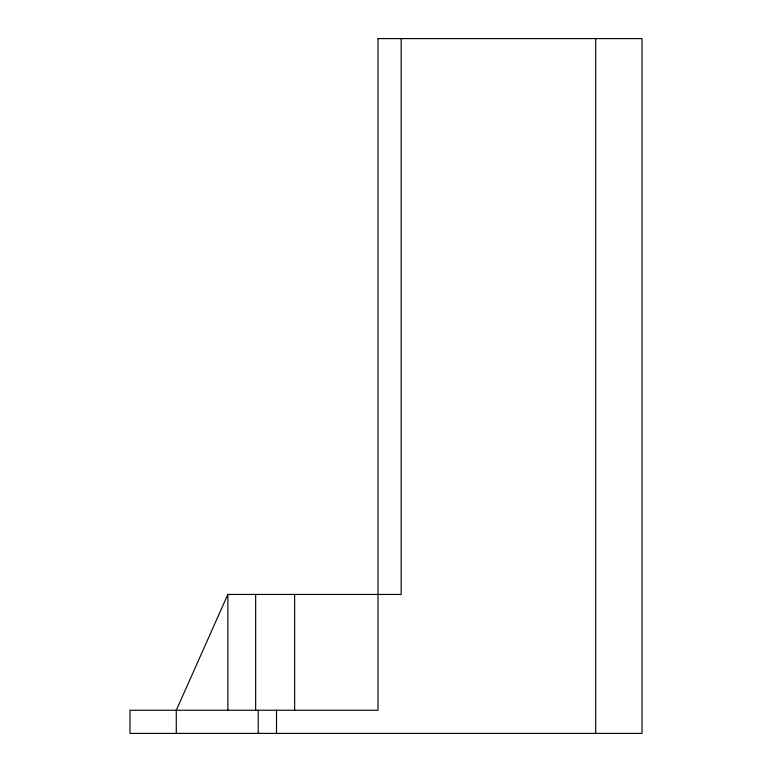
<?xml version="1.0" encoding="UTF-8"?>
<svg xmlns="http://www.w3.org/2000/svg" width="772" height="772" viewBox="0 0 772 772"><rect width="100%" height="100%" fill="white"/><g stroke="black" fill="none" stroke-linecap="round" stroke-linejoin="round"><path stroke-width="1.16" d="M401.17 38.6L401.17 594.44L227.865 594.44L176.286 710.24L176.286 733.4M595.714 38.6L595.714 733.4M294.634 594.44L294.634 710.24M276.501 710.24L276.501 733.4M258.215 710.24L258.215 733.4M255.657 594.44L255.657 710.24M227.865 594.44L227.865 710.24M378.01 38.6L378.01 710.24L129.966 710.24L129.966 733.4L642.034 733.4L642.034 38.6L378.01 38.6"/></g></svg>
